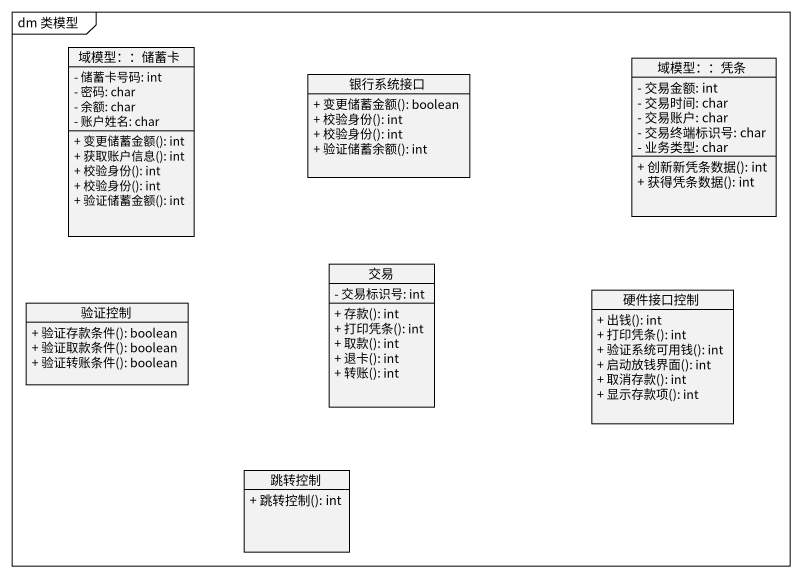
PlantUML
@startuml
mainframe dm 类模型
hide circle
hide empty members
skinparam classAttributeIconSize 0
class "域模型：：储蓄卡" as 域模型_储蓄卡 {
  - 储蓄卡号码: int
  - 密码: char
  - 余额: char
  - 账户姓名: char
  + 变更储蓄金额(): int
  + 获取账户信息(): int
  + 校验身份(): int
  + 校验身份(): int
  + 验证储蓄金额(): int
}
class 银行系统接口 {
  + 变更储蓄金额(): boolean
  + 校验身份(): int
  + 校验身份(): int
  + 验证储蓄余额(): int
}
class "域模型：：凭条" as 域模型_凭条 {
  - 交易金额: int
  - 交易时间: char
  - 交易账户: char
  - 交易终端标识号: char
  - 业务类型: char
  + 创新新凭条数据(): int
  + 获得凭条数据(): int
}
class 验证控制 {
  + 验证存款条件(): boolean
  + 验证取款条件(): boolean
  + 验证转账条件(): boolean
}
class 交易 {
  - 交易标识号: int
  + 存款(): int
  + 打印凭条(): int
  + 取款(): int
  + 退卡(): int
  + 转账(): int
}
class 硬件接口控制 {
  + 出钱(): int
  + 打印凭条(): int
  + 验证系统可用钱(): int
  + 启动放钱界面(): int
  + 取消存款(): int
  + 显示存款项(): int
}
class 跳转控制 {
  + 跳转控制(): int
}
@enduml
